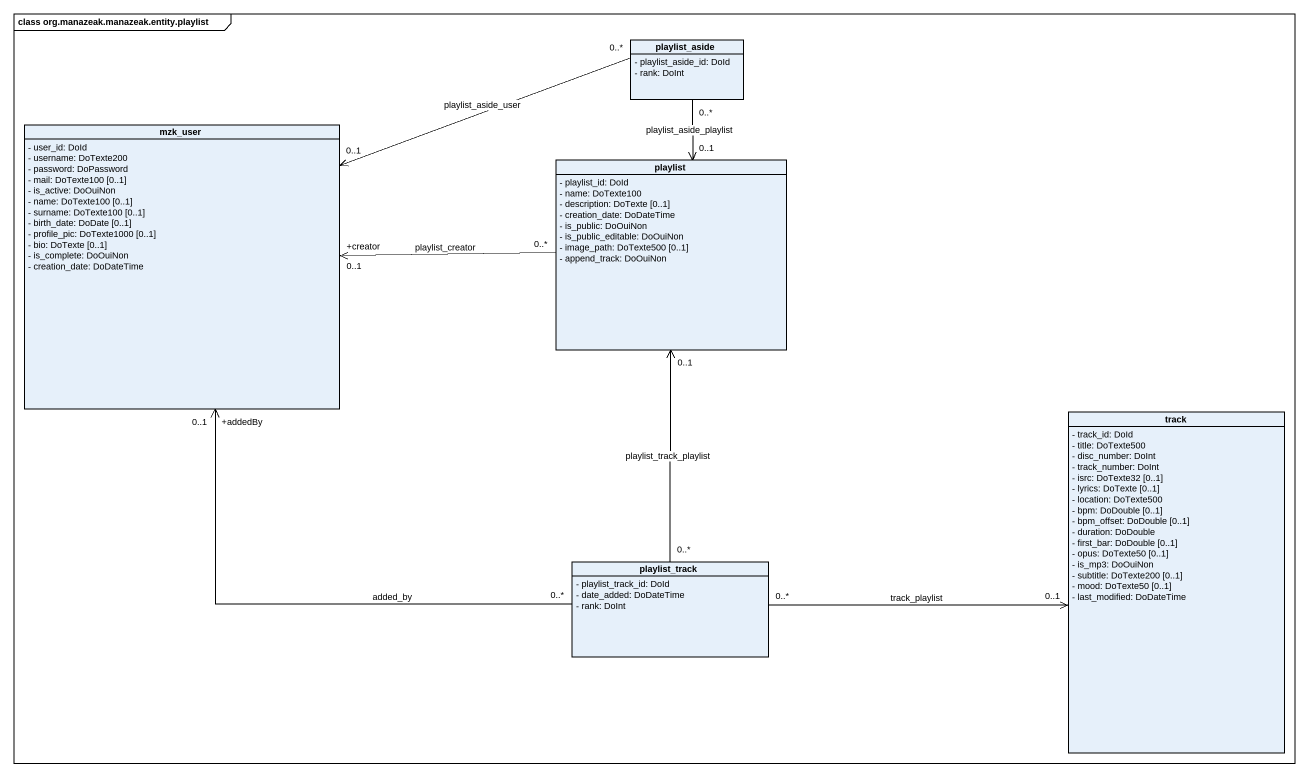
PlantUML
@startuml
mainframe class org.manazeak.manazeak.entity.playlist
hide circle
hide empty members
skinparam classAttributeIconSize 0
class playlist_aside {
  - playlist_aside_id: DoId
  - rank: DoInt
}
class mzk_user {
  - user_id: DoId
  - username: DoTexte200
  - password: DoPassword
  - mail: DoTexte100 [0..1]
  - is_active: DoOuiNon
  - name: DoTexte100 [0..1]
  - surname: DoTexte100 [0..1]
  - birth_date: DoDate [0..1]
  - profile_pic: DoTexte1000 [0..1]
  - bio: DoTexte [0..1]
  - is_complete: DoOuiNon
  - creation_date: DoDateTime
}
class playlist {
  - playlist_id: DoId
  - name: DoTexte100
  - description: DoTexte [0..1]
  - creation_date: DoDateTime
  - is_public: DoOuiNon
  - is_public_editable: DoOuiNon
  - image_path: DoTexte500 [0..1]
  - append_track: DoOuiNon
}
class track {
  - track_id: DoId
  - title: DoTexte500
  - disc_number: DoInt
  - track_number: DoInt
  - isrc: DoTexte32 [0..1]
  - lyrics: DoTexte [0..1]
  - location: DoTexte500
  - bpm: DoDouble [0..1]
  - bpm_offset: DoDouble [0..1]
  - duration: DoDouble
  - first_bar: DoDouble [0..1]
  - opus: DoTexte50 [0..1]
  - is_mp3: DoOuiNon
  - subtitle: DoTexte200 [0..1]
  - mood: DoTexte50 [0..1]
  - last_modified: DoDateTime
}
class playlist_track {
  - playlist_track_id: DoId
  - date_added: DoDateTime
  - rank: DoInt
}
playlist_aside "0..*" -left-> "0..1" mzk_user : playlist_aside_user
playlist_aside "0..*" --> "0..1" playlist : playlist_aside_playlist
mzk_user "+addedBy\n0..1" <-- "0..*" playlist_track : added_by
playlist "0..*" -left-> "+creator\n0..1" mzk_user : playlist_creator
track "0..1" <-left- "0..*" playlist_track : track_playlist
playlist_track "0..*" -up-> "0..1" playlist : playlist_track_playlist
@enduml
